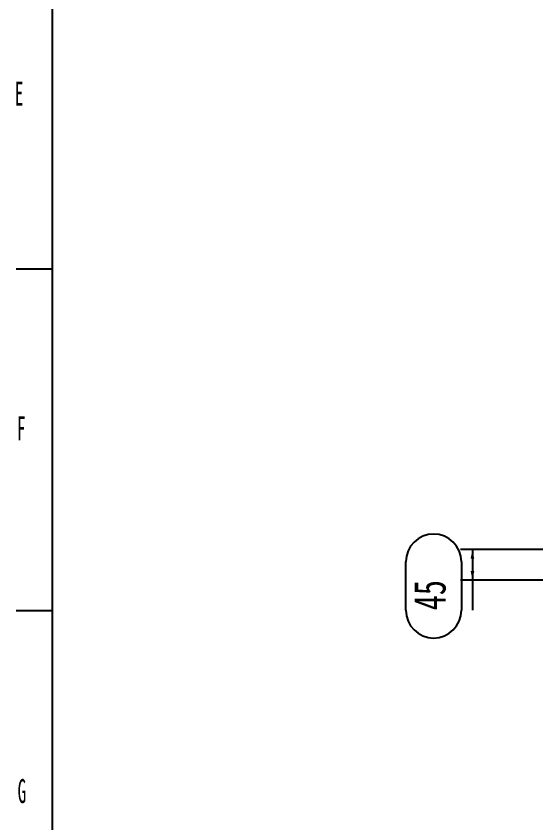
# Model space of a CAD drawing. Header units: millimetres. Extents: x 169 to 14583, y -399 to 10804.
# Drawn here: x 175 to 1693, y 3557 to 5912 of the extents above; entities that cross this region are included whole.
import ezdxf

# ---------------------------------------------------------------- set-up
doc = ezdxf.new("R2010")
doc.units = ezdxf.units.MM
doc.header["$LTSCALE"] = 35
doc.layers.add('1', color=70, linetype='Continuous')
doc.layers.add('12', color=4, linetype='Continuous')
doc.styles.add('SLDTEXTSTYLE2', font='TXT', dxfattribs={"width": 0.7})
doc.styles.add('SLDTEXTSTYLE5', font='TXT', dxfattribs={"width": 0.525})
doc.dimstyles.new('SLDDIMSTYLE7', dxfattribs={"dimtxt": 105.988363, "dimasz": 26.25, "dimexe": 0, "dimexo": 0.0625, "dimgap": 26.497091, "dimtad": 1, "dimdec": 0, "dimlfac": 0.5, "dimrnd": 1e-09, "dimzin": 12, "dimdsep": 46, "dimtxsty": 'SLDTEXTSTYLE2', "dimsah": 1, "dimcen": 0.09, "dimadec": 0, "dimazin": 3, "dimtfac": 1, "dimtdec": 3, "dimtofl": 0, "dimtmove": 0, "dimatfit": 3, "dimfxl": 0, "dimfrac": 2, "dimtolj": 1, "dimtzin": 12, "dimarcsym": 0})

# ---------------------------------------------------------------- blocks, each defined once
blk = doc.blocks.new('블록12')
for p, q in [((279.9, 10160.5), (279.9, 185.5)), ((279.9, 5173), (174.9, 5173)), ((279.9, 4175.5), (174.9, 4175.5))]:
    blk.add_line(p, q)
blk = doc.blocks.new('_D_44')
at = {"layer": '1'}
for p, q in [((2056.6, 4354.5), (1472.9, 4354.5)), ((1507.9, 4354.5), (1507.9, 4265.5)), ((1313.5, 4177.3), (1313.5, 4319)), ((1475.5, 4319), (1475.5, 4177.3)), ((1838.2, 4265.5), (1472.9, 4265.5)), ((1507.9, 4265.5), (1507.9, 4177.3))]:
    blk.add_line(p, q, dxfattribs=at)
for centre, start, end in [((1394.5, 4319), 0, 180), ((1394.5, 4177.3), 180, 0)]:
    blk.add_arc(centre, 81, start, end, dxfattribs=at)
for points in [[(1507.9, 4354.5), (1502.7, 4328.2), (1513.2, 4328.2)], [(1507.9, 4265.5), (1513.2, 4291.7), (1502.7, 4291.7)]]:
    blk.add_solid(points, dxfattribs=at)
at = {"layer": '1', "insert": (1336.9, 4177.3), "char_height": 92.6, "attachment_point": 1, "rotation": 90, "style": 'SLDTEXTSTYLE2'}
blk.add_mtext('45', dxfattribs=at)

msp = doc.modelspace()

# ---------------------------------------------------------------- block references
at = {"color": 7, "linetype": 'Continuous'}
msp.add_blockref('블록12', (0, 0), dxfattribs=at)

# ---------------------------------------------------------------- texts
at = {"layer": '12', "char_height": 70.001, "attachment_point": 2, "style": 'SLDTEXTSTYLE5'}
for s, insert in [('E', (183.557, 5720.979)), ('F', (189.718, 4743.357)), ('G', (191.796, 3684.547))]:
    msp.add_mtext(s, dxfattribs=dict(at, insert=insert))

# ---------------------------------------------------------------- dimensions: what is measured, and where the dimension line sits
at = {"layer": '1'}
dim = msp.add_linear_dim(base=(1507.928646945, 4265.464513728), p1=(2091.633024944, 4354.464513728), p2=(1873.16368829, 4265.464513728), angle=90, dimstyle='SLDDIMSTYLE7', dxfattribs=at)
dim.commit()
dim.dimension.update_dxf_attribs({"geometry": '_D_44', "text_midpoint": (1507.928646945, 4248.142166642), "dimtype": 160})

doc.saveas('drawing.dxf')
